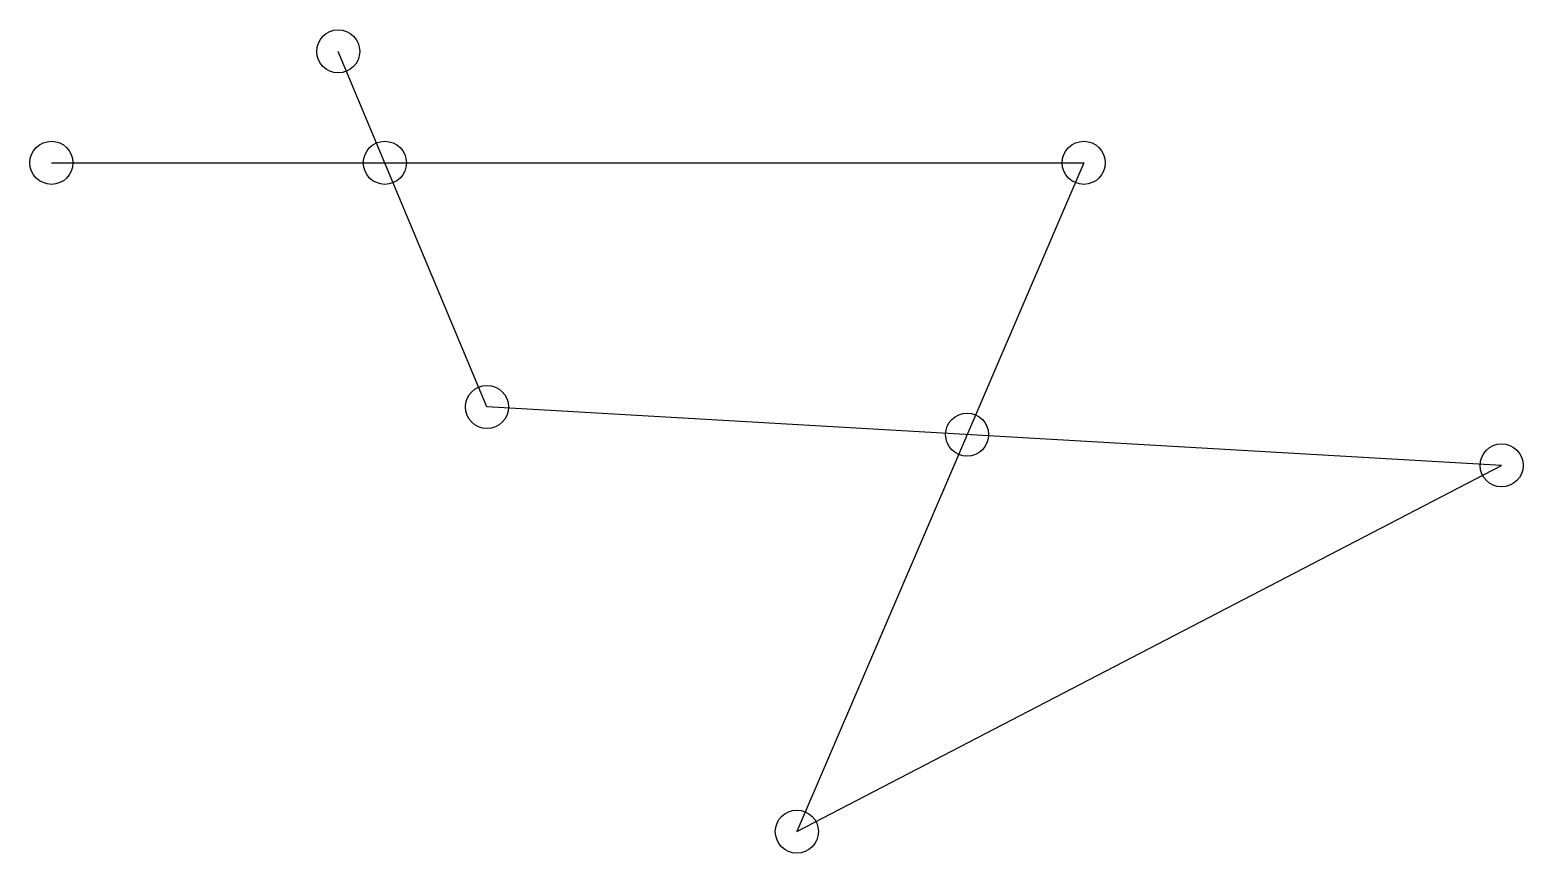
# Model space of a CAD drawing. Header units: millimetres. Extents: x 1616 to 3696, y 938 to 2086.
import ezdxf

# ---------------------------------------------------------------- set-up
doc = ezdxf.new("R2010")
doc.units = ezdxf.units.MM

msp = doc.modelspace()

# ---------------------------------------------------------------- linework, layer by layer
for p, q in [((2252.5, 1560.1), (2045.2, 2055.7)), ((1645.5, 1900.4), (3084.1, 1900.4)), ((3084.1, 1900.4), (2684.3, 968.3)), ((3666.4, 1478.7), (2252.5, 1560.1)), ((2684.3, 968.3), (3666.4, 1478.7))]:
    msp.add_line(p, q)
for centre in [(2045.2, 2055.7), (1645.5, 1900.4), (2110.2, 1900.4), (3084.1, 1900.4), (2252.5, 1560.1), (2921.6, 1521.6), (3666.4, 1478.7), (2684.3, 968.3)]:
    msp.add_circle(centre, 30)

doc.saveas('drawing.dxf')
